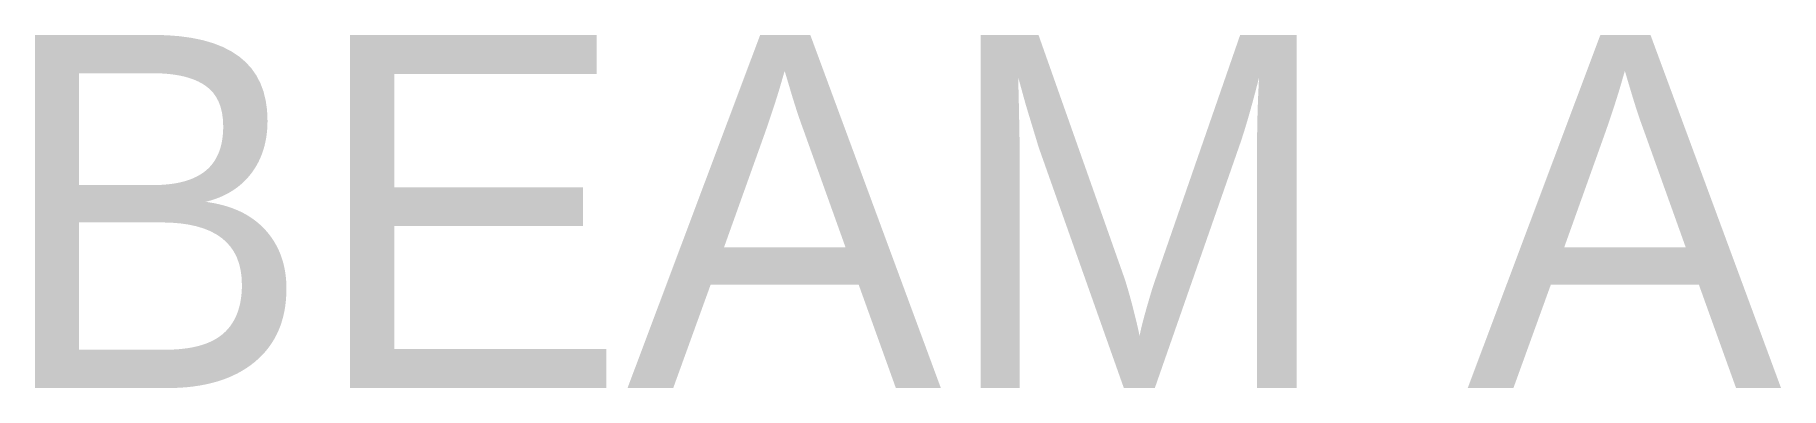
# Model space of a CAD drawing. Extents: x -5 to 7.3, y 2 to 4.5.
import ezdxf
from ezdxf.enums import TextEntityAlignment as Align

# ---------------------------------------------------------------- set-up
doc = ezdxf.new("R2010")
doc.units = 0

msp = doc.modelspace()

# ---------------------------------------------------------------- texts
at = {"layer": 'STR-LABELS'}
msp.add_text('BEAM A', height=2.5, dxfattribs=at).set_placement((1, 2), align=Align.CENTER)

doc.saveas('drawing.dxf')
